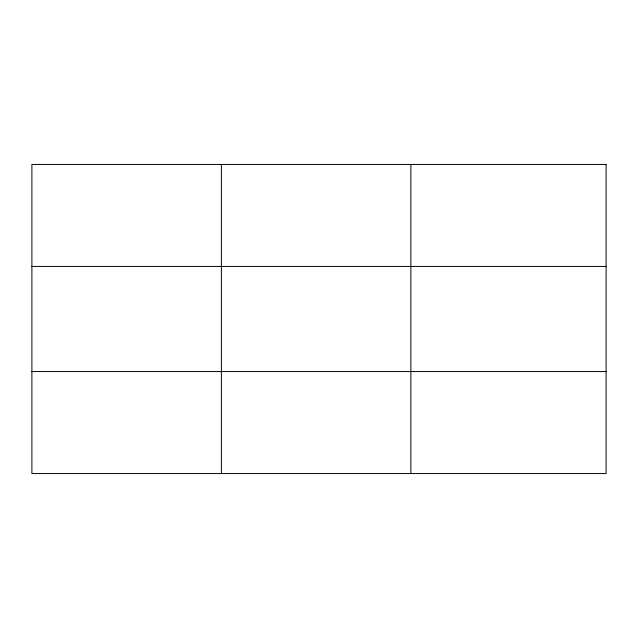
<?xml version="1.0" encoding="UTF-8"?>
<svg xmlns="http://www.w3.org/2000/svg" width="638" height="638" viewBox="0 0 638 638"><rect width="100%" height="100%" fill="white"/><g stroke="black" fill="none" stroke-linecap="round" stroke-linejoin="round"><path stroke-width="0.96" d="M221.386 164.437L221.386 473.563M410.872 164.437L410.872 473.563M31.9 266.445L606.1 266.445M31.9 371.555L606.1 371.555M606.1 164.437L606.1 473.563L31.9 473.563L31.9 164.437L606.1 164.437"/></g></svg>
